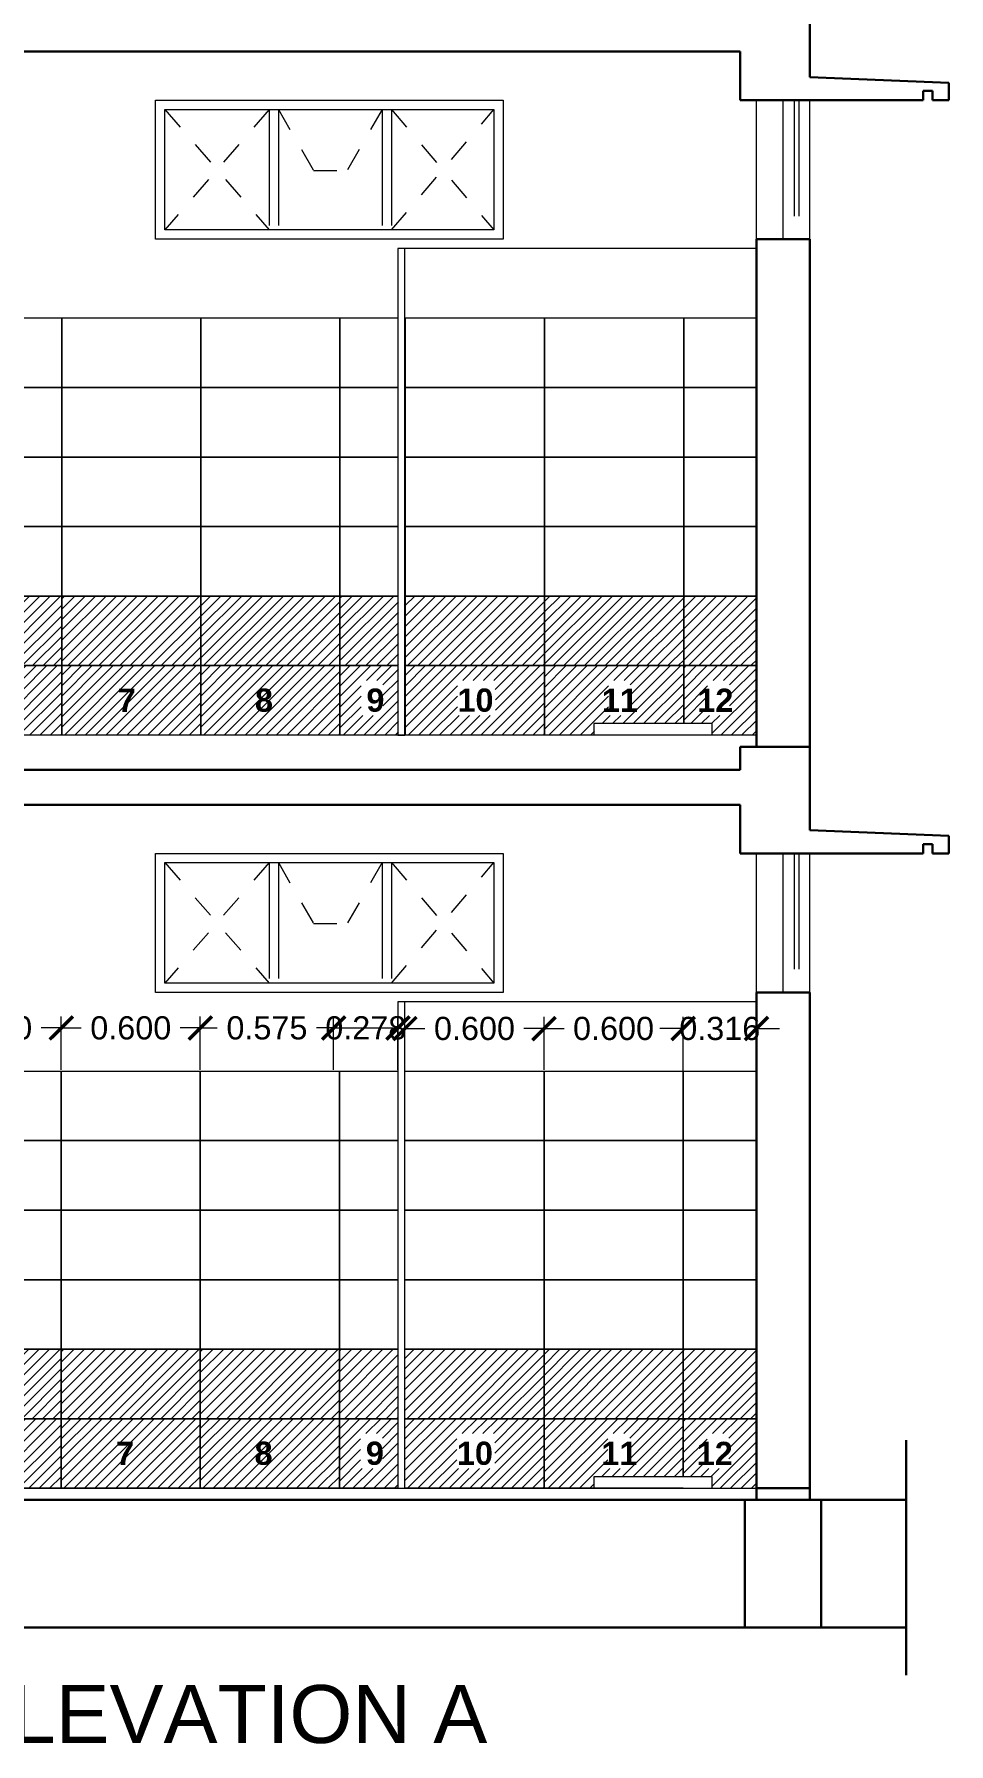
# Model space of a CAD drawing. Header units: millimetres. Extents: x 1898 to 3725, y 783 to 1532.
# Drawn here: x 2907.44 to 2911.38, y 993.86 to 1001.23 of the extents above; entities that cross this region are included whole.
import ezdxf

# ---------------------------------------------------------------- set-up
doc = ezdxf.new("R2010")
doc.units = ezdxf.units.MM
doc.linetypes.add('DASHED', pattern=[0.75, 0.5, -0.25])
doc.layers.get('0').update_dxf_attribs({"lineweight": 20})
doc.layers.get('Defpoints').update_dxf_attribs({"lineweight": 15})
for name, color, linetype, lineweight in [('CUBICAL TOILET', 5, 'Continuous', 15), ('DIM', 6, 'Continuous', 18), ('Dotted', 23, 'DASHED', 15), ('dpc', 24, 'Continuous', 30), ('Fixture', 44, 'Continuous', 13), ('flooring', 1, 'Continuous', 18), ('rcc', 5, 'Continuous', 30), ('TEXT', 7, 'Continuous', 15), ('TILE HATCH-2', 25, 'Continuous', 9), ('Tiles', 25, 'Continuous', 9), ('Tiles-Text', 230, 'Continuous', 18), ('Ventilator', 4, 'DASHED', 18), ('Wall', 7, 'Continuous', 30), ('Window-Wall', 7, 'Continuous', 18)]:
    doc.layers.add(name, color=color, linetype=linetype, lineweight=lineweight)
doc.styles.add('dim-stylus bt', font='arial.ttf')
doc.styles.add('Tabrej', font='arial.ttf')
doc.dimstyles.new('DIMEN', dxfattribs={"dimtxt": 0.3, "dimasz": 0.25, "dimexe": 0.18, "dimexo": 0.0625, "dimgap": 0.09, "dimtad": 0, "dimdec": 3, "dimzin": 0, "dimdsep": 46, "dimtxsty": 'Tabrej', "dimcen": 0, "dimclrd": 256, "dimclre": 256, "dimclrt": 7, "dimadec": 0, "dimazin": 0, "dimtfac": 1, "dimtdec": 3, "dimtofl": 0, "dimtmove": 0, "dimatfit": 1, "dimfxl": 0, "dimtolj": 1, "dimtzin": 0, "dimlwd": -1, "dimlwe": -1, "dimarcsym": 0})
pattern_1 = [(45, (2905.15381, 998.20778), (-0.02245064, 0.02245064), [])]
pattern_2 = [(45, (2905.15132, 994.95778), (-0.02245064, 0.02245064), [])]
pattern_3 = [(45, (-809.887085, -252.013698), (-0.0224506403, 0.0224506403), [])]

# ---------------------------------------------------------------- blocks, each defined once
blk = doc.blocks.new('_ArchTick')
at = {"color": 0, "const_width": 0.15}
blk.add_lwpolyline([(-0.5, -0.5), (0.5, 0.5)], dxfattribs=at)
blk = doc.blocks.new('*D252')
at = {"layer": 'Defpoints', "color": 0, "lineweight": 15, "transparency": 16777216}
for p in [(2907.5516, 996.9442), (2906.9515, 996.7584), (2907.5516, 996.7584)]:
    blk.add_point(p, dxfattribs=at)
at = {"layer": 'DIM', "transparency": 16777216}
for p, q in [((2906.9515, 996.7634), (2906.9515, 996.9942)), ((2906.9515, 996.9442), (2907.038, 996.9442)), ((2907.5516, 996.9442), (2907.4651, 996.9442)), ((2907.5516, 996.7634), (2907.5516, 996.9942))]:
    blk.add_line(p, q, dxfattribs=at)
at = {"layer": 'DIM', "transparency": 16777216, "xscale": 0.1, "yscale": 0.1, "zscale": 0.1, "rotation": 180}
blk.add_blockref('_ArchTick', (2906.9515, 996.9442), dxfattribs=at)
at = {"layer": 'DIM', "transparency": 16777216, "xscale": 0.1, "yscale": 0.1, "zscale": 0.1}
blk.add_blockref('_ArchTick', (2907.5516, 996.9442), dxfattribs=at)
at = {"layer": 'DIM', "color": 7, "transparency": 16777216, "insert": (2907.2516, 996.9442), "char_height": 0.1, "attachment_point": 5, "style": 'Tabrej'}
blk.add_mtext('\\A1;0.600', dxfattribs=at)
blk = doc.blocks.new('*D253')
at = {"layer": 'Defpoints', "color": 0, "lineweight": 15, "transparency": 16777216}
for p in [(2908.1517, 996.9442), (2907.5516, 996.7584), (2908.1517, 996.7584)]:
    blk.add_point(p, dxfattribs=at)
at = {"layer": 'DIM', "transparency": 16777216}
for p, q in [((2907.5516, 996.7634), (2907.5516, 996.9942)), ((2907.5516, 996.9442), (2907.6381, 996.9442)), ((2908.1517, 996.9442), (2908.0652, 996.9442)), ((2908.1517, 996.7634), (2908.1517, 996.9942))]:
    blk.add_line(p, q, dxfattribs=at)
at = {"layer": 'DIM', "transparency": 16777216, "xscale": 0.1, "yscale": 0.1, "zscale": 0.1, "rotation": 180}
blk.add_blockref('_ArchTick', (2907.5516, 996.9442), dxfattribs=at)
at = {"layer": 'DIM', "transparency": 16777216, "xscale": 0.1, "yscale": 0.1, "zscale": 0.1}
blk.add_blockref('_ArchTick', (2908.1517, 996.9442), dxfattribs=at)
at = {"layer": 'DIM', "color": 7, "transparency": 16777216, "insert": (2907.8517, 996.9442), "char_height": 0.1, "attachment_point": 5, "style": 'Tabrej'}
blk.add_mtext('\\A1;0.600', dxfattribs=at)
blk = doc.blocks.new('*D254')
at = {"layer": 'Defpoints', "color": 0, "lineweight": 15, "transparency": 16777216}
for p in [(2908.7267, 996.9442), (2908.1517, 996.7584), (2908.7267, 996.7584)]:
    blk.add_point(p, dxfattribs=at)
at = {"layer": 'DIM', "transparency": 16777216}
for p, q in [((2908.1517, 996.7634), (2908.1517, 996.9942)), ((2908.1517, 996.9442), (2908.2251, 996.9442)), ((2908.7267, 996.9442), (2908.6533, 996.9442)), ((2908.7267, 996.7634), (2908.7267, 996.9942))]:
    blk.add_line(p, q, dxfattribs=at)
at = {"layer": 'DIM', "transparency": 16777216, "xscale": 0.1, "yscale": 0.1, "zscale": 0.1, "rotation": 180}
blk.add_blockref('_ArchTick', (2908.1517, 996.9442), dxfattribs=at)
at = {"layer": 'DIM', "transparency": 16777216, "xscale": 0.1, "yscale": 0.1, "zscale": 0.1}
blk.add_blockref('_ArchTick', (2908.7267, 996.9442), dxfattribs=at)
at = {"layer": 'DIM', "color": 7, "transparency": 16777216, "insert": (2908.4392, 996.9442), "char_height": 0.1, "attachment_point": 5, "style": 'Tabrej'}
blk.add_mtext('\\A1;0.575', dxfattribs=at)
blk = doc.blocks.new('*D255')
at = {"layer": 'Defpoints', "color": 0, "lineweight": 15, "transparency": 16777216}
for p in [(2909.0046, 996.9442), (2908.7267, 996.7584), (2909.0046, 996.7584)]:
    blk.add_point(p, dxfattribs=at)
at = {"layer": 'DIM', "transparency": 16777216}
for p, q in [((2908.7267, 996.7634), (2908.7267, 996.9942)), ((2908.7267, 996.9442), (2909.0046, 996.9442)), ((2909.0046, 996.7634), (2909.0046, 996.9942))]:
    blk.add_line(p, q, dxfattribs=at)
at = {"layer": 'DIM', "transparency": 16777216, "xscale": 0.1, "yscale": 0.1, "zscale": 0.1, "rotation": 180}
blk.add_blockref('_ArchTick', (2908.7267, 996.9442), dxfattribs=at)
at = {"layer": 'DIM', "transparency": 16777216, "xscale": 0.1, "yscale": 0.1, "zscale": 0.1}
blk.add_blockref('_ArchTick', (2909.0046, 996.9442), dxfattribs=at)
at = {"layer": 'DIM', "color": 7, "transparency": 16777216, "insert": (2908.8656, 996.9442), "char_height": 0.1, "attachment_point": 5, "style": 'Tabrej'}
blk.add_mtext('\\A1;0.278', dxfattribs=at)
blk = doc.blocks.new('*D256')
at = {"layer": 'Defpoints', "color": 0, "lineweight": 15, "transparency": 16777216}
for p in [(2909.6347, 996.9417), (2909.0346, 996.7584), (2909.6347, 996.7584)]:
    blk.add_point(p, dxfattribs=at)
at = {"layer": 'DIM', "transparency": 16777216}
for p, q in [((2909.0346, 996.7634), (2909.0346, 996.9917)), ((2909.0346, 996.9417), (2909.1211, 996.9417)), ((2909.6347, 996.9417), (2909.5482, 996.9417)), ((2909.6347, 996.7634), (2909.6347, 996.9917))]:
    blk.add_line(p, q, dxfattribs=at)
at = {"layer": 'DIM', "transparency": 16777216, "xscale": 0.1, "yscale": 0.1, "zscale": 0.1, "rotation": 180}
blk.add_blockref('_ArchTick', (2909.0346, 996.9417), dxfattribs=at)
at = {"layer": 'DIM', "transparency": 16777216, "xscale": 0.1, "yscale": 0.1, "zscale": 0.1}
blk.add_blockref('_ArchTick', (2909.6347, 996.9417), dxfattribs=at)
at = {"layer": 'DIM', "color": 7, "transparency": 16777216, "insert": (2909.3347, 996.9417), "char_height": 0.1, "attachment_point": 5, "style": 'Tabrej'}
blk.add_mtext('\\A1;0.600', dxfattribs=at)
blk = doc.blocks.new('*D257')
at = {"layer": 'Defpoints', "color": 0, "lineweight": 15, "transparency": 16777216}
for p in [(2910.2348, 996.9417), (2909.6347, 996.7584), (2910.2348, 996.7367)]:
    blk.add_point(p, dxfattribs=at)
at = {"layer": 'DIM', "transparency": 16777216}
for p, q in [((2909.6347, 996.7634), (2909.6347, 996.9917)), ((2909.6347, 996.9417), (2909.7212, 996.9417)), ((2910.2348, 996.9417), (2910.1483, 996.9417)), ((2910.2348, 996.7417), (2910.2348, 996.9917))]:
    blk.add_line(p, q, dxfattribs=at)
at = {"layer": 'DIM', "transparency": 16777216, "xscale": 0.1, "yscale": 0.1, "zscale": 0.1, "rotation": 180}
blk.add_blockref('_ArchTick', (2909.6347, 996.9417), dxfattribs=at)
at = {"layer": 'DIM', "transparency": 16777216, "xscale": 0.1, "yscale": 0.1, "zscale": 0.1}
blk.add_blockref('_ArchTick', (2910.2348, 996.9417), dxfattribs=at)
at = {"layer": 'DIM', "color": 7, "transparency": 16777216, "insert": (2909.9347, 996.9417), "char_height": 0.1, "attachment_point": 5, "style": 'Tabrej'}
blk.add_mtext('\\A1;0.600', dxfattribs=at)
blk = doc.blocks.new('*D258')
at = {"layer": 'Defpoints', "color": 0, "lineweight": 15, "transparency": 16777216}
for p in [(2910.5512, 996.9417), (2910.2348, 996.7367), (2910.5512, 996.7584)]:
    blk.add_point(p, dxfattribs=at)
at = {"layer": 'DIM', "transparency": 16777216}
for p, q in [((2910.2348, 996.9417), (2910.1348, 996.9417)), ((2910.2348, 996.7417), (2910.2348, 996.9917)), ((2910.5512, 996.7634), (2910.5512, 996.9917)), ((2910.5512, 996.9417), (2910.6512, 996.9417))]:
    blk.add_line(p, q, dxfattribs=at)
at = {"layer": 'DIM', "transparency": 16777216, "xscale": 0.1, "yscale": 0.1, "zscale": 0.1}
blk.add_blockref('_ArchTick', (2910.2348, 996.9417), dxfattribs=at)
at = {"layer": 'DIM', "transparency": 16777216, "xscale": 0.1, "yscale": 0.1, "zscale": 0.1, "rotation": 180}
blk.add_blockref('_ArchTick', (2910.5512, 996.9417), dxfattribs=at)
at = {"layer": 'DIM', "color": 7, "transparency": 16777216, "insert": (2910.393, 996.9417), "char_height": 0.1, "attachment_point": 5, "style": 'Tabrej'}
blk.add_mtext('\\A1;0.316', dxfattribs=at)
blk = doc.blocks.new('vent')
at = {"layer": 'Dotted', "ltscale": 0.2}
for p, q in [((0.04, 0.56), (0.49, 0.04)), ((0.49, 0.56), (0.04, 0.04)), ((0.53, 0.56), (0.6816, 0.2974)), ((0.978, 0.56), (0.8264, 0.2974)), ((1.018, 0.56), (1.46, 0.04)), ((1.018, 0.04), (1.46, 0.56)), ((0.6816, 0.2974), (0.8264, 0.2974))]:
    blk.add_line(p, q, dxfattribs=at)
at = {"layer": 'Ventilator'}
for p, q in [((0.49, 0.56), (0.49, 0.04)), ((0.53, 0.56), (0.53, 0.04)), ((0.978, 0.56), (0.978, 0.04)), ((1.018, 0.56), (1.018, 0.04))]:
    blk.add_line(p, q, dxfattribs=at)
at = {"layer": 'Ventilator', "linetype": 'ByBlock'}
for points in [[(0, 0.6), (1.5, 0.6), (1.5, 0), (0, 0)], [(0.04, 0.56), (1.46, 0.56), (1.46, 0.04), (0.04, 0.04)]]:
    blk.add_lwpolyline(points, close=True, dxfattribs=at)

msp = doc.modelspace()

# ---------------------------------------------------------------- hatches: boundary and pattern name
at = {"layer": 'TILE HATCH-2'}
h = msp.add_hatch(dxfattribs=at)
h.set_pattern_fill('ANSI31', color=256, scale=0.01, style=0)
h.set_pattern_definition([(45, (-812.15261, -248.763698), (-0.0224506403, 0.0224506403), [])])
h.paths.add_polyline_path([(2906.954, 998.808), (2907.5541, 998.808), (2907.5541, 998.5079), (2906.954, 998.5079)])
h = msp.add_hatch(dxfattribs=at)
h.set_pattern_fill('ANSI31', color=256, scale=0.01, style=0)
h.set_pattern_definition([(45, (-811.552533, -248.763698), (-0.0224506403, 0.0224506403), [])])
h.paths.add_polyline_path([(2907.5541, 998.808), (2908.1542, 998.808), (2908.1542, 998.5079), (2907.5541, 998.5079)])
h = msp.add_hatch(dxfattribs=at)
h.set_pattern_fill('ANSI31', color=256, scale=0.01, style=0)
h.set_pattern_definition([(45, (-810.952457, -249.0638), (-0.0224506403, 0.0224506403), [])])
h.paths.add_polyline_path([(2908.1542, 998.808), (2908.7543, 998.808), (2908.7543, 998.5079), (2908.1542, 998.5079)])
h = msp.add_hatch(dxfattribs=at)
h.set_pattern_fill('ANSI31', color=256, scale=0.01, style=0)
h.set_pattern_definition(pattern_1)
h.paths.add_polyline_path([(2909.0071, 998.808), (2908.7543, 998.808), (2908.7543, 998.5079), (2909.0071, 998.5079)])
h = msp.add_hatch(dxfattribs=at)
h.set_pattern_fill('ANSI31', color=256, scale=0.01, style=0)
h.set_pattern_definition(pattern_1)
h.paths.add_polyline_path([(2909.6372, 998.808), (2909.0371, 998.808), (2909.0371, 998.5079), (2909.6372, 998.5079)])
h = msp.add_hatch(dxfattribs=at)
h.set_pattern_fill('ANSI31', color=256, scale=0.01, style=0)
h.set_pattern_definition(pattern_1)
h.paths.add_polyline_path([(2910.2373, 998.808), (2909.6372, 998.808), (2909.6372, 998.5079), (2910.2373, 998.5079)])
h = msp.add_hatch(dxfattribs=at)
h.set_pattern_fill('ANSI31', color=256, scale=0.01, style=0)
h.set_pattern_definition(pattern_1)
h.paths.add_polyline_path([(2910.5537, 998.808), (2910.2373, 998.808), (2910.2373, 998.5079), (2910.5537, 998.5079)])
h = msp.add_hatch(dxfattribs=at)
h.set_pattern_fill('ANSI31', color=256, scale=0.01, style=0)
h.set_pattern_definition([(45, (-811.552533, -248.763698), (-0.0224506403, 0.0224506403), [])])
h.paths.add_polyline_path([(2907.554, 998.2078), (2907.554, 998.5078), (2906.954, 998.5078), (2906.954, 998.2078)])
h.paths.add_polyline_path([(2907.1779, 998.4437), (2907.2718, 998.4437), (2907.2718, 998.2933), (2907.1779, 998.2933)], flags=24)
h = msp.add_hatch(dxfattribs=at)
h.set_pattern_fill('ANSI31', color=256, scale=0.01, style=0)
h.set_pattern_definition([(45, (-810.952457, -248.763698), (-0.0224506403, 0.0224506403), [])])
h.paths.add_polyline_path([(2908.1541, 998.2078), (2908.1541, 998.5078), (2907.5541, 998.5078), (2907.5541, 998.2078)])
h.paths.add_polyline_path([(2907.778, 998.4437), (2907.8719, 998.4437), (2907.8719, 998.2933), (2907.778, 998.2933)], flags=24)
h = msp.add_hatch(dxfattribs=at)
h.set_pattern_fill('ANSI31', color=256, scale=0.01, style=0)
h.set_pattern_definition([(45, (-810.35238, -248.763698), (-0.0224506403, 0.0224506403), [])])
h.paths.add_polyline_path([(2908.7542, 998.2078), (2908.7542, 998.5078), (2908.1542, 998.5078), (2908.1542, 998.2078)])
h.paths.add_polyline_path([(2908.378, 998.4437), (2908.472, 998.4437), (2908.472, 998.2933), (2908.378, 998.2933)], flags=24)
h = msp.add_hatch(dxfattribs=at)
h.set_pattern_fill('ANSI31', color=256, scale=0.01, style=0)
h.set_pattern_definition([(45, (-809.884595, -248.763698), (-0.0224506403, 0.0224506403), [])])
h.paths.add_polyline_path([(2909.0071, 998.2078), (2909.0071, 998.5079), (2908.7543, 998.5078), (2908.7543, 998.2078)])
h.paths.add_polyline_path([(2908.8458, 998.4437), (2908.9397, 998.4437), (2908.9397, 998.2933), (2908.8458, 998.2933)], flags=16)
h = msp.add_hatch(dxfattribs=at)
h.set_pattern_fill('ANSI31', color=256, scale=0.01, style=0)
h.set_pattern_definition([(45, (-809.884595, -248.763698), (-0.0224506403, 0.0224506403), [])])
h.paths.add_polyline_path([(2909.0071, 998.2078), (2909.0071, 998.5079), (2908.7543, 998.5078), (2908.7543, 998.2078)])
h.paths.add_polyline_path([(2908.8458, 998.4437), (2908.9397, 998.4437), (2908.9397, 998.2933), (2908.8458, 998.2933)], flags=16)
h = msp.add_hatch(dxfattribs=at)
h.set_pattern_fill('ANSI31', color=256, scale=0.01, style=0)
h.set_pattern_definition([(45, (-809.469458, -248.763698), (-0.0224506403, 0.0224506403), [])])
h.paths.add_polyline_path([(2909.6371, 998.2078), (2909.6371, 998.5078), (2909.0371, 998.5078), (2909.0371, 998.2078)])
h.paths.add_polyline_path([(2909.2609, 998.4437), (2909.4238, 998.4437), (2909.4259, 998.2933), (2909.2609, 998.2933)], flags=16)
h = msp.add_hatch(dxfattribs=at)
h.set_pattern_fill('ANSI31', color=256, scale=0.01, style=0)
h.set_pattern_definition([(45, (-808.81722, -248.763698), (-0.0224506403, 0.0224506403), [])])
h.paths.add_polyline_path([(2910.2373, 998.2578), (2910.2373, 998.5078), (2909.6372, 998.5078), (2909.6372, 998.2078), (2909.8522, 998.2078), (2909.8522, 998.2578)])
h.paths.add_polyline_path([(2909.9132, 998.4437), (2910.0071, 998.4437), (2910.0071, 998.2933), (2909.9132, 998.2933)], flags=16)
h = msp.add_hatch(dxfattribs=at)
h.set_pattern_fill('ANSI31', color=256, scale=0.01, style=0)
h.set_pattern_definition([(45, (-808.389576, -248.763698), (-0.0224506403, 0.0224506403), [])])
h.paths.add_polyline_path([(2910.5537, 998.2078), (2910.5537, 998.5078), (2910.2373, 998.5078), (2910.2373, 998.2578), (2910.3623, 998.2578), (2910.3623, 998.2078)])
h.paths.add_polyline_path([(2910.3408, 998.4437), (2910.4348, 998.4437), (2910.4348, 998.2933), (2910.3408, 998.2933)], flags=16)
h = msp.add_hatch(dxfattribs=at)
h.set_pattern_fill('ANSI31', color=256, scale=0.01, style=0)
h.set_pattern_definition([(45, (-812.1551, -252.013698), (-0.0224506403, 0.0224506403), [])])
h.paths.add_polyline_path([(2906.9515, 995.558), (2907.5516, 995.558), (2907.5516, 995.2579), (2906.9515, 995.2579)])
h = msp.add_hatch(dxfattribs=at)
h.set_pattern_fill('ANSI31', color=256, scale=0.01, style=0)
h.set_pattern_definition([(45, (-811.555022, -252.013698), (-0.0224506403, 0.0224506403), [])])
h.paths.add_polyline_path([(2907.5516, 995.558), (2908.1517, 995.558), (2908.1517, 995.2579), (2907.5516, 995.2579)])
h = msp.add_hatch(dxfattribs=at)
h.set_pattern_fill('ANSI31', color=256, scale=0.01, style=0)
h.set_pattern_definition([(45, (-810.954946, -252.013698), (-0.0224506403, 0.0224506403), [])])
h.paths.add_polyline_path([(2908.1517, 995.558), (2908.7518, 995.558), (2908.7518, 995.2579), (2908.1517, 995.2579)])
h = msp.add_hatch(dxfattribs=at)
h.set_pattern_fill('ANSI31', color=256, scale=0.01, style=0)
h.set_pattern_definition(pattern_2)
h.paths.add_polyline_path([(2909.0046, 995.558), (2908.7518, 995.558), (2908.7518, 995.2579), (2909.0046, 995.2579)])
h = msp.add_hatch(dxfattribs=at)
h.set_pattern_fill('ANSI31', color=256, scale=0.01, style=0)
h.set_pattern_definition(pattern_2)
h.paths.add_polyline_path([(2909.6347, 995.558), (2909.0346, 995.558), (2909.0346, 995.2579), (2909.6347, 995.2579)])
h = msp.add_hatch(dxfattribs=at)
h.set_pattern_fill('ANSI31', color=256, scale=0.01, style=0)
h.set_pattern_definition(pattern_2)
h.paths.add_polyline_path([(2910.2348, 995.558), (2909.6347, 995.558), (2909.6347, 995.2579), (2910.2348, 995.2579)])
h = msp.add_hatch(dxfattribs=at)
h.set_pattern_fill('ANSI31', color=256, scale=0.01, style=0)
h.set_pattern_definition(pattern_2)
h.paths.add_polyline_path([(2910.5512, 995.558), (2910.2348, 995.558), (2910.2348, 995.2579), (2910.5512, 995.2579)])
h = msp.add_hatch(dxfattribs=at)
h.set_pattern_fill('ANSI31', color=256, scale=0.01, style=0)
h.set_pattern_definition([(45, (-811.555022, -252.013698), (-0.0224506403, 0.0224506403), [])])
h.paths.add_polyline_path([(2907.5515, 994.9578), (2907.5515, 995.2578), (2906.9515, 995.2578), (2906.9515, 994.9578)])
h.paths.add_polyline_path([(2907.1754, 995.1937), (2907.2693, 995.1937), (2907.2693, 995.0433), (2907.1754, 995.0433)], flags=24)
h = msp.add_hatch(dxfattribs=at)
h.set_pattern_fill('ANSI31', color=256, scale=0.01, style=0)
h.set_pattern_definition([(45, (-810.954946, -252.013698), (-0.0224506403, 0.0224506403), [])])
h.paths.add_polyline_path([(2908.1516, 994.9578), (2908.1516, 995.2578), (2907.5516, 995.2578), (2907.5516, 994.9578)])
h.paths.add_polyline_path([(2907.7755, 995.1937), (2907.8694, 995.1937), (2907.8694, 995.0433), (2907.7755, 995.0433)], flags=24)
h = msp.add_hatch(dxfattribs=at)
h.set_pattern_fill('ANSI31', color=256, scale=0.01, style=0)
h.set_pattern_definition([(45, (-810.35487, -252.013698), (-0.0224506403, 0.0224506403), [])])
h.paths.add_polyline_path([(2908.7517, 994.9578), (2908.7517, 995.2578), (2908.1517, 995.2578), (2908.1517, 994.9578)])
h.paths.add_polyline_path([(2908.3755, 995.1937), (2908.4695, 995.1937), (2908.4695, 995.0433), (2908.3755, 995.0433)], flags=24)
h = msp.add_hatch(dxfattribs=at)
h.set_pattern_fill('ANSI31', color=256, scale=0.01, style=0)
h.set_pattern_definition(pattern_3)
h.paths.add_polyline_path([(2909.0046, 994.9578), (2909.0046, 995.2579), (2908.7518, 995.2578), (2908.7518, 994.9578)])
h.paths.add_polyline_path([(2908.8433, 995.1937), (2908.9373, 995.1937), (2908.9373, 995.0433), (2908.8433, 995.0433)], flags=16)
h = msp.add_hatch(dxfattribs=at)
h.set_pattern_fill('ANSI31', color=256, scale=0.01, style=0)
h.set_pattern_definition(pattern_3)
h.paths.add_polyline_path([(2909.0046, 994.9578), (2909.0046, 995.2579), (2908.7518, 995.2578), (2908.7518, 994.9578)])
h.paths.add_polyline_path([(2908.8433, 995.1937), (2908.9373, 995.1937), (2908.9373, 995.0433), (2908.8433, 995.0433)], flags=16)
h = msp.add_hatch(dxfattribs=at)
h.set_pattern_fill('ANSI31', color=256, scale=0.01, style=0)
h.set_pattern_definition([(45, (-809.471948, -252.013698), (-0.0224506403, 0.0224506403), [])])
h.paths.add_polyline_path([(2909.6346, 994.9578), (2909.6346, 995.2578), (2909.0346, 995.2578), (2909.0346, 994.9578)])
h.paths.add_polyline_path([(2909.2585, 995.1937), (2909.4213, 995.1937), (2909.4234, 995.0433), (2909.2585, 995.0433)], flags=16)
h = msp.add_hatch(dxfattribs=at)
h.set_pattern_fill('ANSI31', color=256, scale=0.01, style=0)
h.set_pattern_definition([(45, (-808.81971, -252.013698), (-0.0224506403, 0.0224506403), [])])
h.paths.add_polyline_path([(2910.2348, 995.0078), (2910.2348, 995.2578), (2909.6347, 995.2578), (2909.6347, 994.9578), (2909.8498, 994.9578), (2909.8498, 995.0078)])
h.paths.add_polyline_path([(2909.9107, 995.1937), (2910.0046, 995.1937), (2910.0046, 995.0433), (2909.9107, 995.0433)], flags=16)
h = msp.add_hatch(dxfattribs=at)
h.set_pattern_fill('ANSI31', color=256, scale=0.01, style=0)
h.set_pattern_definition([(45, (-808.392065, -252.013698), (-0.0224506403, 0.0224506403), [])])
h.paths.add_polyline_path([(2910.5512, 994.9578), (2910.5512, 995.2578), (2910.2348, 995.2578), (2910.2348, 995.0078), (2910.3598, 995.0078), (2910.3598, 994.9578)])
h.paths.add_polyline_path([(2910.3383, 995.1937), (2910.4323, 995.1937), (2910.4323, 995.0433), (2910.3383, 995.0433)], flags=16)

# ---------------------------------------------------------------- linework, layer by layer
at = {"layer": 'CUBICAL TOILET', "ltscale": 0.05}
for p, q in [((2910.5512, 1000.3078), (2909.0046, 1000.3078)), ((2910.5512, 997.0578), (2909.0046, 997.0578))]:
    msp.add_line(p, q, dxfattribs=at)
for points in [[(2909.0046, 998.2078), (2909.0346, 998.2078), (2909.0346, 1000.3078), (2909.0046, 1000.3078)], [(2909.0046, 994.9578), (2909.0346, 994.9578), (2909.0346, 997.0578), (2909.0046, 997.0578)]]:
    msp.add_lwpolyline(points, close=True, dxfattribs=at)
at = {"layer": 'dpc'}
msp.add_line((2910.5512, 994.9578), (2910.7812, 994.9578), dxfattribs=at)
at = {"layer": 'Fixture'}
for p, q in [((2910.3598, 998.2578), (2909.8498, 998.2578)), ((2909.8498, 998.2578), (2909.8498, 998.2078)), ((2910.3598, 998.2078), (2910.3598, 998.2578)), ((2910.3598, 995.0078), (2909.8498, 995.0078)), ((2909.8498, 995.0078), (2909.8498, 994.9578)), ((2910.3598, 994.9578), (2910.3598, 995.0078))]:
    msp.add_line(p, q, dxfattribs=at)
at = {"layer": 'flooring'}
for p, q in [((2910.5512, 998.2078), (2904.5512, 998.2078)), ((2904.5512, 994.9578), (2910.5512, 994.9578))]:
    msp.add_line(p, q, dxfattribs=at)
at = {"layer": 'rcc'}
for p, q in [((2910.7812, 1001.4078), (2910.7812, 1001.0478)), ((2904.6218, 1001.1578), (2910.4812, 1001.1578)), ((2910.4812, 1000.9478), (2910.4812, 1001.1578)), ((2910.4812, 1000.9478), (2910.4812, 1001.1578)), ((2910.4812, 1000.9478), (2910.4812, 1001.1578)), ((2911.3812, 1001.0228), (2910.7812, 1001.0478)), ((2911.3112, 1000.9878), (2911.2712, 1000.9878)), ((2911.2712, 1000.9878), (2911.2712, 1000.9478)), ((2911.3112, 1000.9478), (2911.3112, 1000.9878)), ((2911.3812, 1000.9478), (2911.3812, 1001.0228)), ((2910.7812, 1000.9478), (2910.4812, 1000.9478)), ((2910.7812, 1000.9478), (2910.4812, 1000.9478)), ((2910.7812, 1000.9478), (2910.4812, 1000.9478)), ((2910.7812, 1000.9478), (2911.2712, 1000.9478)), ((2911.3112, 1000.9478), (2911.3812, 1000.9478)), ((2910.4812, 998.0578), (2910.4812, 998.1578)), ((2910.4812, 998.0578), (2910.4812, 998.1578)), ((2910.7812, 998.1578), (2910.4812, 998.1578)), ((2910.7812, 998.1578), (2910.7812, 997.7978)), ((2904.6218, 998.0578), (2910.4812, 998.0578)), ((2904.6218, 997.9078), (2910.4812, 997.9078)), ((2910.4812, 997.6978), (2910.4812, 997.9078)), ((2910.4812, 997.6978), (2910.4812, 997.9078)), ((2910.4812, 997.6978), (2910.4812, 997.9078)), ((2911.3812, 997.7728), (2910.7812, 997.7978)), ((2911.3112, 997.7378), (2911.2712, 997.7378)), ((2911.2712, 997.7378), (2911.2712, 997.6978)), ((2911.3112, 997.6978), (2911.3112, 997.7378)), ((2911.3812, 997.6978), (2911.3812, 997.7728)), ((2910.7812, 997.6978), (2910.4812, 997.6978)), ((2910.7812, 997.6978), (2910.4812, 997.6978)), ((2910.7812, 997.6978), (2910.4812, 997.6978)), ((2910.7812, 997.6978), (2911.2712, 997.6978)), ((2911.3112, 997.6978), (2911.3812, 997.6978))]:
    msp.add_line(p, q, dxfattribs=at)
at = {"layer": 'Tiles'}
for points in [[(2906.954, 1000.0084), (2907.5541, 1000.0084), (2907.5541, 999.7083), (2906.954, 999.7083)], [(2907.5541, 1000.0084), (2908.1542, 1000.0084), (2908.1542, 999.7083), (2907.5541, 999.7083)], [(2908.1542, 1000.0084), (2908.7543, 1000.0084), (2908.7543, 999.7083), (2908.1542, 999.7083)], [(2909.0371, 1000.0084), (2909.6372, 1000.0084), (2909.6372, 999.7083), (2909.0371, 999.7083)], [(2909.6372, 1000.0084), (2910.2373, 1000.0084), (2910.2373, 999.7083), (2909.6372, 999.7083)], [(2906.954, 999.7083), (2907.5541, 999.7083), (2907.5541, 999.4082), (2906.954, 999.4082)], [(2907.5541, 999.7083), (2908.1542, 999.7083), (2908.1542, 999.4082), (2907.5541, 999.4082)], [(2908.1542, 999.7083), (2908.7543, 999.7083), (2908.7543, 999.4082), (2908.1542, 999.4082)], [(2909.0371, 999.7083), (2909.6372, 999.7083), (2909.6372, 999.4082), (2909.0371, 999.4082)], [(2909.6372, 999.7083), (2910.2373, 999.7083), (2910.2373, 999.4082), (2909.6372, 999.4082)], [(2906.954, 999.4082), (2907.5541, 999.4082), (2907.5541, 999.1081), (2906.954, 999.1081)], [(2907.5541, 999.4082), (2908.1542, 999.4082), (2908.1542, 999.1081), (2907.5541, 999.1081)], [(2908.1542, 999.4082), (2908.7543, 999.4082), (2908.7543, 999.1081), (2908.1542, 999.1081)], [(2909.0371, 999.4082), (2909.6372, 999.4082), (2909.6372, 999.1081), (2909.0371, 999.1081)], [(2909.6372, 999.4082), (2910.2373, 999.4082), (2910.2373, 999.1081), (2909.6372, 999.1081)], [(2906.954, 999.1081), (2907.5541, 999.1081), (2907.5541, 998.808), (2906.954, 998.808)], [(2907.5541, 999.1081), (2908.1542, 999.1081), (2908.1542, 998.808), (2907.5541, 998.808)], [(2908.1542, 999.1081), (2908.7543, 999.1081), (2908.7543, 998.808), (2908.1542, 998.808)], [(2909.0371, 999.1081), (2909.6372, 999.1081), (2909.6372, 998.808), (2909.0371, 998.808)], [(2909.6372, 999.1081), (2910.2373, 999.1081), (2910.2373, 998.808), (2909.6372, 998.808)], [(2906.954, 998.808), (2907.5541, 998.808), (2907.5541, 998.5079), (2906.954, 998.5079)], [(2907.5541, 998.808), (2908.1542, 998.808), (2908.1542, 998.5079), (2907.5541, 998.5079)], [(2908.1542, 998.808), (2908.7543, 998.808), (2908.7543, 998.5079), (2908.1542, 998.5079)], [(2909.0371, 998.808), (2909.6372, 998.808), (2909.6372, 998.5079), (2909.0371, 998.5079)], [(2909.6372, 998.808), (2910.2373, 998.808), (2910.2373, 998.5079), (2909.6372, 998.5079)], [(2906.954, 998.5079), (2907.5541, 998.5079), (2907.5541, 998.2078), (2906.954, 998.2078)], [(2907.5541, 998.5079), (2908.1542, 998.5079), (2908.1542, 998.2078), (2907.5541, 998.2078)], [(2908.1542, 998.5079), (2908.7543, 998.5079), (2908.7543, 998.2078), (2908.1542, 998.2078)], [(2909.0371, 998.5079), (2909.6372, 998.5079), (2909.6372, 998.2078), (2909.0371, 998.2078)], [(2906.9515, 996.7584), (2907.5516, 996.7584), (2907.5516, 996.4583), (2906.9515, 996.4583)], [(2907.5516, 996.7584), (2908.1517, 996.7584), (2908.1517, 996.4583), (2907.5516, 996.4583)], [(2908.1517, 996.7584), (2908.7518, 996.7584), (2908.7518, 996.4583), (2908.1517, 996.4583)], [(2909.0346, 996.7584), (2909.6347, 996.7584), (2909.6347, 996.4583), (2909.0346, 996.4583)], [(2909.6347, 996.7584), (2910.2348, 996.7584), (2910.2348, 996.4583), (2909.6347, 996.4583)], [(2906.9515, 996.4583), (2907.5516, 996.4583), (2907.5516, 996.1582), (2906.9515, 996.1582)], [(2907.5516, 996.4583), (2908.1517, 996.4583), (2908.1517, 996.1582), (2907.5516, 996.1582)], [(2908.1517, 996.4583), (2908.7518, 996.4583), (2908.7518, 996.1582), (2908.1517, 996.1582)], [(2909.0346, 996.4583), (2909.6347, 996.4583), (2909.6347, 996.1582), (2909.0346, 996.1582)], [(2909.6347, 996.4583), (2910.2348, 996.4583), (2910.2348, 996.1582), (2909.6347, 996.1582)], [(2906.9515, 996.1582), (2907.5516, 996.1582), (2907.5516, 995.8581), (2906.9515, 995.8581)], [(2907.5516, 996.1582), (2908.1517, 996.1582), (2908.1517, 995.8581), (2907.5516, 995.8581)], [(2908.1517, 996.1582), (2908.7518, 996.1582), (2908.7518, 995.8581), (2908.1517, 995.8581)], [(2909.0346, 996.1582), (2909.6347, 996.1582), (2909.6347, 995.8581), (2909.0346, 995.8581)], [(2909.6347, 996.1582), (2910.2348, 996.1582), (2910.2348, 995.8581), (2909.6347, 995.8581)], [(2906.9515, 995.8581), (2907.5516, 995.8581), (2907.5516, 995.558), (2906.9515, 995.558)], [(2907.5516, 995.8581), (2908.1517, 995.8581), (2908.1517, 995.558), (2907.5516, 995.558)], [(2908.1517, 995.8581), (2908.7518, 995.8581), (2908.7518, 995.558), (2908.1517, 995.558)], [(2909.0346, 995.8581), (2909.6347, 995.8581), (2909.6347, 995.558), (2909.0346, 995.558)], [(2909.6347, 995.8581), (2910.2348, 995.8581), (2910.2348, 995.558), (2909.6347, 995.558)], [(2906.9515, 995.558), (2907.5516, 995.558), (2907.5516, 995.2579), (2906.9515, 995.2579)], [(2907.5516, 995.558), (2908.1517, 995.558), (2908.1517, 995.2579), (2907.5516, 995.2579)], [(2908.1517, 995.558), (2908.7518, 995.558), (2908.7518, 995.2579), (2908.1517, 995.2579)], [(2909.0346, 995.558), (2909.6347, 995.558), (2909.6347, 995.2579), (2909.0346, 995.2579)], [(2909.6347, 995.558), (2910.2348, 995.558), (2910.2348, 995.2579), (2909.6347, 995.2579)], [(2906.9515, 995.2579), (2907.5516, 995.2579), (2907.5516, 994.9578), (2906.9515, 994.9578)], [(2907.5516, 995.2579), (2908.1517, 995.2579), (2908.1517, 994.9578), (2907.5516, 994.9578)], [(2908.1517, 995.2579), (2908.7518, 995.2579), (2908.7518, 994.9578), (2908.1517, 994.9578)], [(2909.0346, 995.2579), (2909.6347, 995.2579), (2909.6347, 994.9578), (2909.0346, 994.9578)]]:
    msp.add_lwpolyline(points, close=True, dxfattribs=at)
for points in [[(2909.0071, 999.7083), (2908.7543, 999.7083), (2908.7543, 1000.0084), (2909.0071, 1000.0084)], [(2910.5537, 999.7083), (2910.2373, 999.7083), (2910.2373, 1000.0084), (2910.5537, 1000.0084)], [(2909.0071, 999.4082), (2908.7543, 999.4082), (2908.7543, 999.7083), (2909.0071, 999.7083)], [(2910.5537, 999.4082), (2910.2373, 999.4082), (2910.2373, 999.7083), (2910.5537, 999.7083)], [(2909.0071, 999.1081), (2908.7543, 999.1081), (2908.7543, 999.4082), (2909.0071, 999.4082)], [(2910.5537, 999.1081), (2910.2373, 999.1081), (2910.2373, 999.4082), (2910.5537, 999.4082)], [(2909.0071, 998.808), (2908.7543, 998.808), (2908.7543, 999.1081), (2909.0071, 999.1081)], [(2910.5537, 998.808), (2910.2373, 998.808), (2910.2373, 999.1081), (2910.5537, 999.1081)], [(2909.0071, 998.5079), (2908.7543, 998.5079), (2908.7543, 998.808), (2909.0071, 998.808)], [(2910.5537, 998.5079), (2910.2373, 998.5079), (2910.2373, 998.808), (2910.5537, 998.808)], [(2909.0071, 998.2078), (2908.7543, 998.2078), (2908.7543, 998.5079), (2909.0071, 998.5079)], [(2910.2373, 998.2078), (2910.2373, 998.2078), (2909.6372, 998.2078), (2909.6372, 998.5079), (2910.2373, 998.5079), (2910.2373, 998.2578)], [(2910.2373, 998.2578), (2910.2373, 998.5079), (2910.5537, 998.5079)], [(2909.0046, 996.4583), (2908.7518, 996.4583), (2908.7518, 996.7584), (2909.0046, 996.7584)], [(2910.5512, 996.4583), (2910.2348, 996.4583), (2910.2348, 996.7584), (2910.5512, 996.7584)], [(2909.0046, 996.1582), (2908.7518, 996.1582), (2908.7518, 996.4583), (2909.0046, 996.4583)], [(2910.5512, 996.1582), (2910.2348, 996.1582), (2910.2348, 996.4583), (2910.5512, 996.4583)], [(2909.0046, 995.8581), (2908.7518, 995.8581), (2908.7518, 996.1582), (2909.0046, 996.1582)], [(2910.5512, 995.8581), (2910.2348, 995.8581), (2910.2348, 996.1582), (2910.5512, 996.1582)], [(2909.0046, 995.558), (2908.7518, 995.558), (2908.7518, 995.8581), (2909.0046, 995.8581)], [(2910.5512, 995.558), (2910.2348, 995.558), (2910.2348, 995.8581), (2910.5512, 995.8581)], [(2909.0046, 995.2579), (2908.7518, 995.2579), (2908.7518, 995.558), (2909.0046, 995.558)], [(2910.5512, 995.2579), (2910.2348, 995.2579), (2910.2348, 995.558), (2910.5512, 995.558)], [(2909.0046, 994.9578), (2908.7518, 994.9578), (2908.7518, 995.2579), (2909.0046, 995.2579)], [(2910.2348, 994.9578), (2910.2348, 994.9578), (2909.6347, 994.9578), (2909.6347, 995.2579), (2910.2348, 995.2579), (2910.2348, 995.0078)], [(2910.2348, 995.0078), (2910.2348, 995.2579), (2910.5512, 995.2579)]]:
    msp.add_lwpolyline(points, dxfattribs=at)
at = {"layer": 'Ventilator'}
for p, q in [((2910.7137, 1000.9478), (2910.7137, 1000.3478)), ((2910.7337, 1000.9478), (2910.7337, 1000.3478)), ((2910.7137, 997.6978), (2910.7137, 997.0978)), ((2910.7337, 997.6978), (2910.7337, 997.0978))]:
    msp.add_line(p, q, dxfattribs=at)
at = {"layer": 'Wall'}
for p, q in [((2910.5512, 1000.3478), (2910.5512, 998.1578)), ((2910.7812, 1000.3478), (2910.5512, 1000.3478)), ((2910.7812, 1000.3478), (2910.7812, 998.1578)), ((2910.5512, 997.0978), (2910.5512, 994.9078)), ((2910.7812, 997.0978), (2910.5512, 997.0978)), ((2910.7812, 997.0978), (2910.7812, 994.9078)), ((2911.1968, 995.1658), (2911.1968, 994.1516)), ((2904.1172, 994.9078), (2911.1968, 994.9078)), ((2910.5012, 994.9078), (2910.5012, 994.3578)), ((2910.8312, 994.9078), (2910.8312, 994.3578)), ((2904.1172, 994.3578), (2911.1968, 994.3578))]:
    msp.add_line(p, q, dxfattribs=at)
at = {"layer": 'Window-Wall'}
for p, q in [((2910.5512, 1000.3478), (2910.5512, 1000.9478)), ((2910.6662, 1000.3478), (2910.6662, 1000.9478)), ((2910.7812, 1000.3478), (2910.7812, 1000.9478)), ((2910.5512, 997.0978), (2910.5512, 997.6978)), ((2910.6662, 997.0978), (2910.6662, 997.6978)), ((2910.7812, 997.0978), (2910.7812, 997.6978))]:
    msp.add_line(p, q, dxfattribs=at)

# ---------------------------------------------------------------- block references
at = {"layer": 'Ventilator', "linetype": 'ByBlock'}
for p in [(2907.9587, 1000.3478), (2907.9587, 997.0978)]:
    msp.add_blockref('vent', p, dxfattribs=at)

# ---------------------------------------------------------------- texts
at = {"layer": 'TEXT', "insert": (2907.1001, 994.1088), "char_height": 0.25, "attachment_point": 1, "style": 'Tabrej'}
msp.add_mtext_dynamic_manual_height_columns('ELEVATION A', width=3.47713, gutter_width=24, heights=[0], dxfattribs=at)
at = {"layer": 'Tiles-Text', "char_height": 0.1, "width": 0.096954, "attachment_point": 5, "style": 'dim-stylus bt'}
for s, insert in [('{\\fArial|b1|i0|c0|p34;7}', (2907.8342, 998.3584)), ('{\\fArial|b1|i0|c0|p34;8}', (2908.4264, 998.3584)), ('{\\fArial|b1|i0|c0|p34;9}', (2908.9074, 998.3584)), ('{\\fArial|b1|i0|c0|p34;10}', (2909.339, 998.3584)), ('{\\fArial|b1|i0|c0|p34;11}', (2909.9622, 998.3584)), ('{\\fArial|b1|i0|c0|p34;12}', (2910.374, 998.3584)), ('{\\fArial|b1|i0|c0|p34;7}', (2907.8267, 995.1084)), ('{\\fArial|b1|i0|c0|p34;8}', (2908.4247, 995.1084)), ('{\\fArial|b1|i0|c0|p34;9}', (2908.9049, 995.1084)), ('{\\fArial|b1|i0|c0|p34;10}', (2909.3366, 995.1084)), ('{\\fArial|b1|i0|c0|p34;11}', (2909.9597, 995.1084)), ('{\\fArial|b1|i0|c0|p34;12}', (2910.3715, 995.1084))]:
    msp.add_mtext(s, dxfattribs=dict(at, insert=insert))

# ---------------------------------------------------------------- dimensions: what is measured, and where the dimension line sits
at = {"layer": 'DIM'}
for base, p1, p2, picture, middle in [((2907.5516, 996.9442), (2906.9515, 996.7584), (2907.5516, 996.7584), '*D252', (2907.2516, 996.9442)), ((2908.1517, 996.9442), (2907.5516, 996.7584), (2908.1517, 996.7584), '*D253', (2907.8517, 996.9442)), ((2908.7267, 996.9442), (2908.1517, 996.7584), (2908.7267, 996.7584), '*D254', (2908.4392, 996.9442)), ((2909.6347, 996.9417), (2909.0346, 996.7584), (2909.6347, 996.7584), '*D256', (2909.3347, 996.9417)), ((2910.2348, 996.9417), (2909.6347, 996.7584), (2910.2348, 996.7367), '*D257', (2909.9347, 996.9417))]:
    dim = msp.add_linear_dim(base=base, p1=p1, p2=p2, dimstyle='DIMEN', override={"dimscale": 0.5, "dimtxt": 0.2, "dimasz": 0.2, "dimexe": 0.1, "dimexo": 0.01, "dimblk1": 'ArchTick', "dimblk2": 'ArchTick', "dimsah": 1}, dxfattribs=at)
    dim.commit()
    dim.dimension.update_dxf_attribs({"geometry": picture, "text_midpoint": middle})
for base, p1, p2, override, picture, middle in [((2909.0046, 996.9442), (2908.7267, 996.7584), (2909.0046, 996.7584), {"dimscale": 0.5, "dimtxt": 0.2, "dimasz": 0.2, "dimexe": 0.1, "dimexo": 0.01, "dimblk1": 'ArchTick', "dimblk2": 'ArchTick', "dimsah": 1}, '*D255', (2908.8656, 996.9442)), ((2910.5512, 996.9417), (2910.2348, 996.7367), (2910.5512, 996.7584), {"dimscale": 0.5, "dimtxt": 0.2, "dimasz": 0.2, "dimexe": 0.1, "dimexo": 0.01, "dimgap": 1, "dimblk1": 'ArchTick', "dimblk2": 'ArchTick', "dimsah": 1}, '*D258', (2910.393, 996.9417))]:
    dim = msp.add_linear_dim(base=base, p1=p1, p2=p2, dimstyle='DIMEN', override=override, dxfattribs=at)
    dim.commit()
    dim.dimension.update_dxf_attribs({"geometry": picture, "text_midpoint": middle, "dimtype": 160})

doc.saveas('drawing.dxf')
